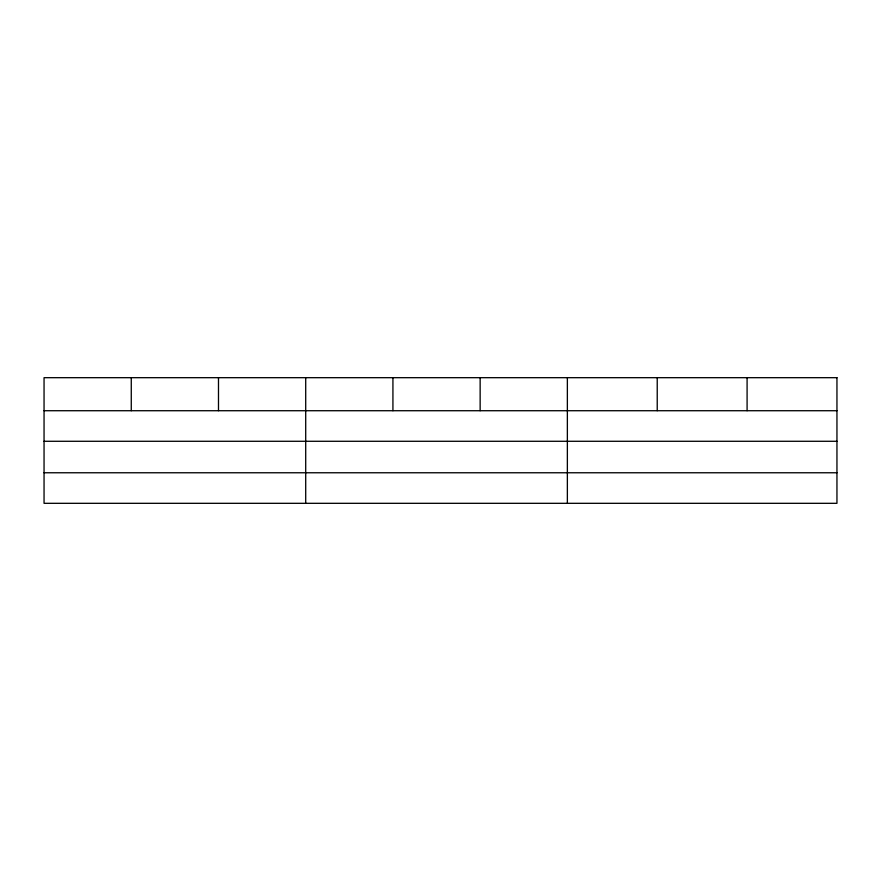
<?xml version="1.0" encoding="UTF-8"?>
<svg xmlns="http://www.w3.org/2000/svg" width="881" height="881" viewBox="0 0 881 881"><rect width="100%" height="100%" fill="white"/><g stroke="black" fill="none" stroke-linecap="round" stroke-linejoin="round"><path stroke-width="1.32" d="M44.05 410.722L836.95 410.722M44.05 441.282L836.95 441.282M44.05 472.767L836.95 472.767M747.088 377.685L747.088 410.722M657.226 377.685L657.226 410.722M567.364 377.685L567.364 503.315M480.145 377.685L480.145 410.722M392.926 377.685L392.926 410.722M305.707 377.685L305.707 503.315M218.488 377.685L218.488 410.722M131.269 377.685L131.269 410.722M836.95 377.685L44.05 377.685L44.05 503.315L836.95 503.315L836.95 377.685"/></g></svg>
